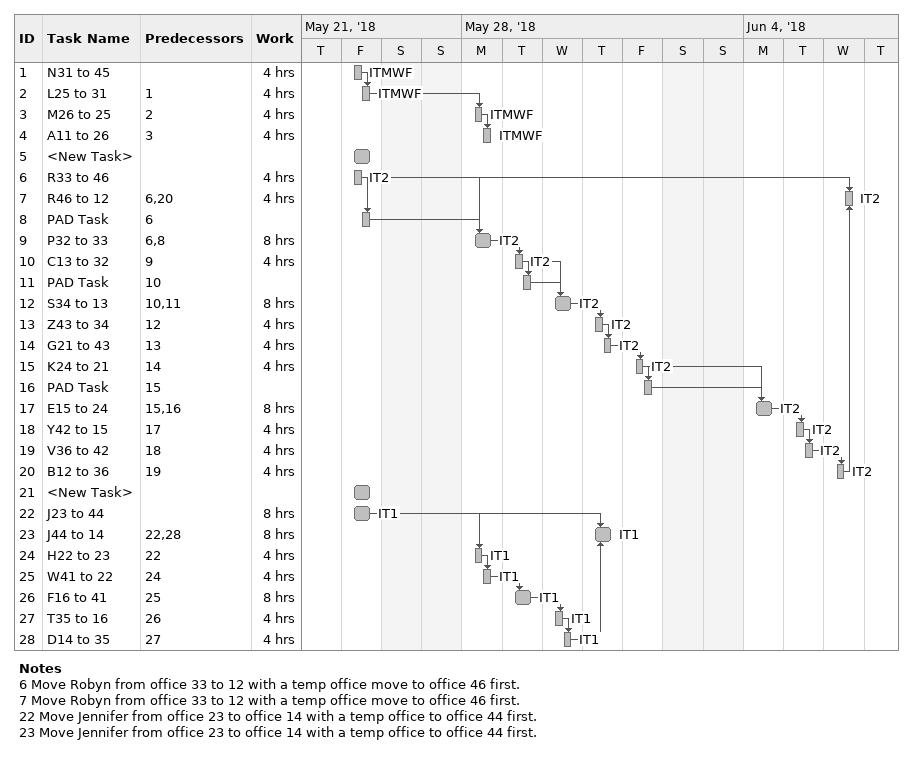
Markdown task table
| ID | Task | Start | Finish | Predecessors | Resources | Work (h) |
|---|---|---|---|---|---|---|
| 1 | N31 to 45 | 2018-05-25 | 2018-05-25 |  | ITMWF | 4 |
| 2 | L25 to 31 | 2018-05-25 | 2018-05-25 | 1 | ITMWF | 4 |
| 3 | M26 to 25 | 2018-05-28 | 2018-05-28 | 2 | ITMWF | 4 |
| 4 | A11 to 26 | 2018-05-28 | 2018-05-28 | 3 | ITMWF | 4 |
| 5 | <New Task> | 2018-05-25 | 2018-05-25 |  |  |  |
| 6 | R33 to 46 | 2018-05-25 | 2018-05-25 |  | IT2 | 4 |
| 7 | R46 to 12 | 2018-06-06 | 2018-06-06 | 6, 20 | IT2 | 4 |
| 8 | PAD Task | 2018-05-25 | 2018-05-25 | 6 |  |  |
| 9 | P32 to 33 | 2018-05-28 | 2018-05-28 | 6, 8 | IT2 | 8 |
| 10 | C13 to 32 | 2018-05-29 | 2018-05-29 | 9 | IT2 | 4 |
| 11 | PAD Task | 2018-05-29 | 2018-05-29 | 10 |  |  |
| 12 | S34 to 13 | 2018-05-30 | 2018-05-30 | 10, 11 | IT2 | 8 |
| 13 | Z43 to 34 | 2018-05-31 | 2018-05-31 | 12 | IT2 | 4 |
| 14 | G21 to 43 | 2018-05-31 | 2018-05-31 | 13 | IT2 | 4 |
| 15 | K24 to 21 | 2018-06-01 | 2018-06-01 | 14 | IT2 | 4 |
| 16 | PAD Task | 2018-06-01 | 2018-06-01 | 15 |  |  |
| 17 | E15 to 24 | 2018-06-04 | 2018-06-04 | 15, 16 | IT2 | 8 |
| 18 | Y42 to 15 | 2018-06-05 | 2018-06-05 | 17 | IT2 | 4 |
| 19 | V36 to 42 | 2018-06-05 | 2018-06-05 | 18 | IT2 | 4 |
| 20 | B12 to 36 | 2018-06-06 | 2018-06-06 | 19 | IT2 | 4 |
| 21 | <New Task> | 2018-05-25 | 2018-05-25 |  |  |  |
| 22 | J23 to 44 | 2018-05-25 | 2018-05-25 |  | IT1 | 8 |
| 23 | J44 to 14 | 2018-05-31 | 2018-05-31 | 22, 28 | IT1 | 8 |
| 24 | H22 to 23 | 2018-05-28 | 2018-05-28 | 22 | IT1 | 4 |
| 25 | W41 to 22 | 2018-05-28 | 2018-05-28 | 24 | IT1 | 4 |
| 26 | F16 to 41 | 2018-05-29 | 2018-05-29 | 25 | IT1 | 8 |
| 27 | T35 to 16 | 2018-05-30 | 2018-05-30 | 26 | IT1 | 4 |
| 28 | D14 to 35 | 2018-05-30 | 2018-05-30 | 27 | IT1 | 4 |

Notes
- 6: Move Robyn from office 33 to 12 with a temp office move to office 46 first.
- 7: Move Robyn from office 33 to 12 with a temp office move to office 46 first.
- 22: Move Jennifer from office 23 to office 14 with a temp office to office 44 first.
- 23: Move Jennifer from office 23 to office 14 with a temp office to office 44 first.
